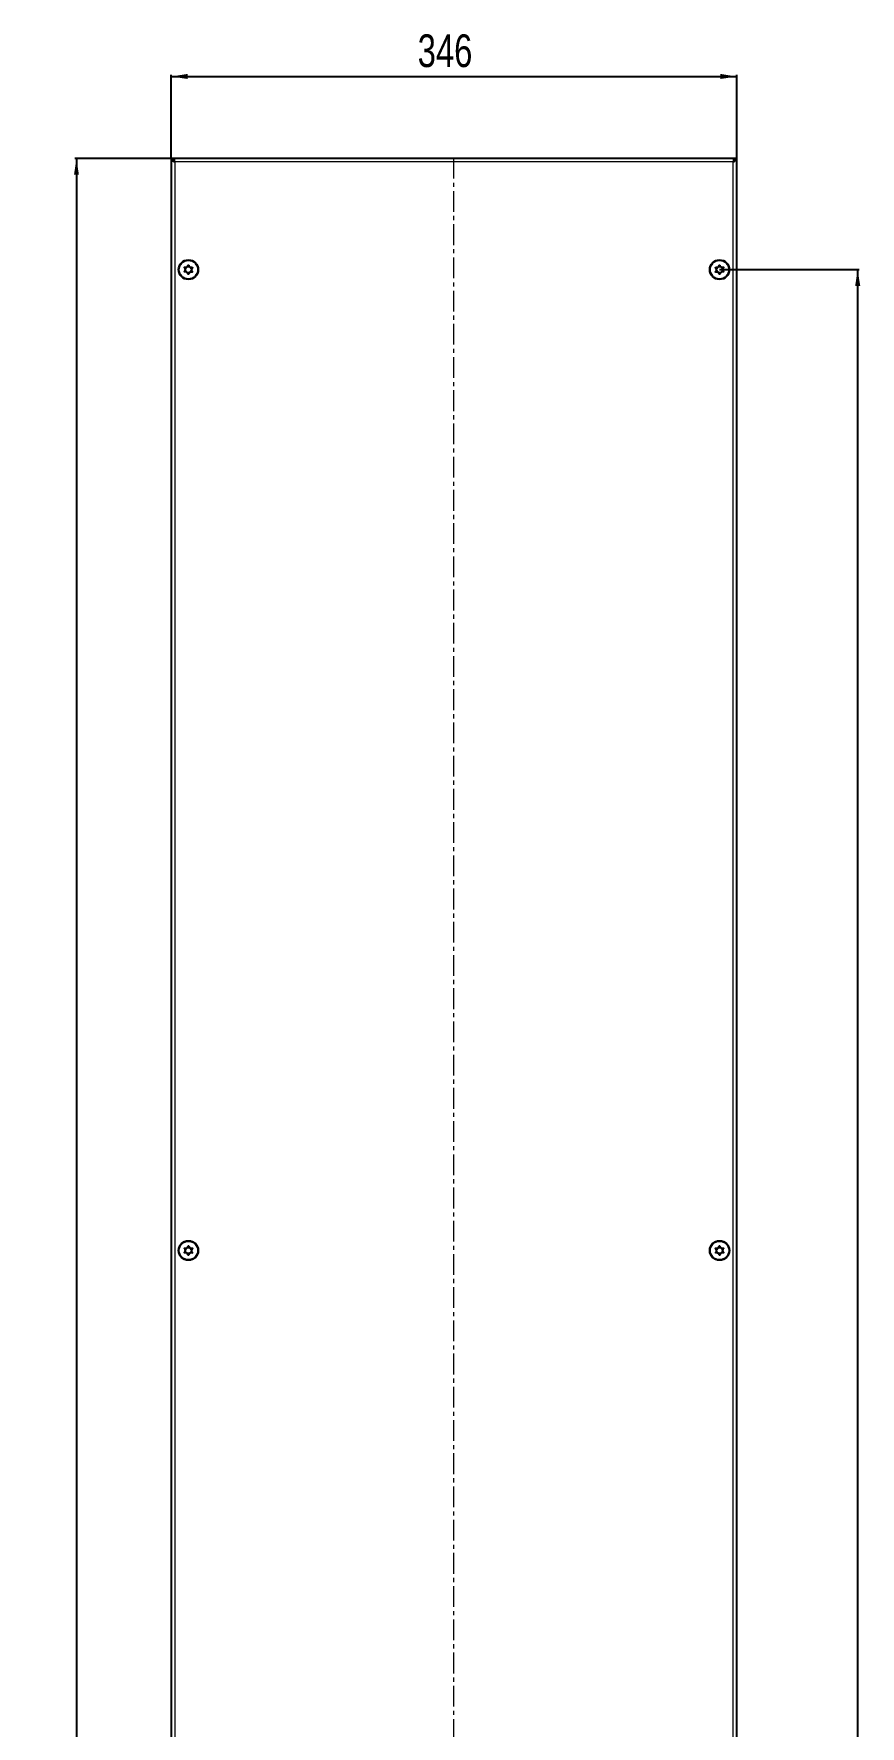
# Model space of a CAD drawing. Header units: millimetres. Extents: x 152 to 1315, y -851 to 1304.
# Drawn here: x 152 to 658, y 248 to 1283 of the extents above; entities that cross this region are included whole.
import ezdxf

# ---------------------------------------------------------------- set-up
doc = ezdxf.new("R2010")
doc.units = ezdxf.units.MM
doc.linetypes.add('CENTERX2', pattern=[20.32, 12.7, -2.54, 2.54, -2.54])
doc.layers.add('FORMAT', color=7, linetype='Continuous')
doc.styles.add('SLDTEXTSTYLE0', font='TXT', dxfattribs={"width": 0.75})
doc.dimstyles.new('SLDDIMSTYLE0', dxfattribs={"dimtxt": 20, "dimasz": 10, "dimexe": 0, "dimexo": 0.0625, "dimgap": 5, "dimtad": 2, "dimdec": 1, "dimrnd": 1e-09, "dimzin": 12, "dimdsep": 46, "dimtxsty": 'SLDTEXTSTYLE0', "dimsah": 1, "dimcen": 0.09, "dimadec": 0, "dimazin": 3, "dimtfac": 1, "dimtofl": 0, "dimtmove": 0, "dimatfit": 3, "dimfxl": 0, "dimfrac": 2, "dimtolj": 1, "dimtzin": 12, "dimarcsym": 0})

# ---------------------------------------------------------------- blocks, each defined once
blk = doc.blocks.new('_D')
at = {"layer": 'FORMAT'}
for p, q in [((236.4, 1206.7), (236.4, 1257.8)), ((236.4, 1256.8), (582.4, 1256.8)), ((582.4, 1206.7), (582.4, 1257.8))]:
    blk.add_line(p, q, dxfattribs=at)
for points in [[(236.4, 1256.8), (246.4, 1255.3), (246.4, 1258.4)], [(582.4, 1256.8), (572.4, 1258.4), (572.4, 1255.3)]]:
    blk.add_solid(points, dxfattribs=at)
at = {"layer": 'FORMAT', "insert": (387.2, 1282.6), "char_height": 20, "attachment_point": 1, "style": 'SLDTEXTSTYLE0'}
blk.add_mtext('346', dxfattribs=at)
blk = doc.blocks.new('_D_1')
at = {"layer": 'FORMAT'}
for p, q in [((238.1, 1206.7), (177.4, 1206.7)), ((178.4, 1206.7), (178.4, -754.3)), ((238.1, -754.3), (177.4, -754.3))]:
    blk.add_line(p, q, dxfattribs=at)
for points in [[(178.4, 1206.7), (176.9, 1196.7), (179.9, 1196.7)], [(178.4, -754.3), (179.9, -744.3), (176.9, -744.3)]]:
    blk.add_solid(points, dxfattribs=at)
at = {"layer": 'FORMAT', "insert": (152.6, 196.6), "char_height": 20, "attachment_point": 1, "rotation": 90, "style": 'SLDTEXTSTYLE0'}
blk.add_mtext('1961', dxfattribs=at)
blk = doc.blocks.new('_D_2')
at = {"layer": 'FORMAT'}
for p, q in [((571.9, 1138.7), (657.4, 1138.7)), ((656.4, 1138.7), (656.4, -686.3)), ((571.9, -686.3), (657.4, -686.3))]:
    blk.add_line(p, q, dxfattribs=at)
for points in [[(656.4, 1138.7), (654.9, 1128.7), (658, 1128.7)], [(656.4, -686.3), (658, -676.3), (654.9, -676.3)]]:
    blk.add_solid(points, dxfattribs=at)
at = {"layer": 'FORMAT', "insert": (630.6, 196.6), "char_height": 20, "attachment_point": 1, "rotation": 90, "style": 'SLDTEXTSTYLE0'}
blk.add_mtext('1825', dxfattribs=at)

msp = doc.modelspace()

# ---------------------------------------------------------------- linework, layer by layer
at = {"color": 7, "linetype": 'Continuous', "lineweight": 25}
for p, q in [((236.41, 1206.67), (236.41, -754.33)), ((236.41, 1206.67), (237.91, 1206.67)), ((580.71, 1206.67), (238.11, 1206.67)), ((238.11, 1205.55), (238.11, 1206.67)), ((580.71, 1206.67), (580.71, 1205.55)), ((582.41, 1206.67), (580.91, 1206.67)), ((582.41, -754.33), (582.41, 1206.67))]:
    msp.add_line(p, q, dxfattribs=at)
at = {"color": 8, "linetype": 'Continuous', "lineweight": 18}
for p, q in [((580.31, 1204.57), (238.51, 1204.57)), ((238.51, 1204.57), (238.51, -752.23)), ((580.31, -752.23), (580.31, 1204.57))]:
    msp.add_line(p, q, dxfattribs=at)
at = {"color": 7, "linetype": 'Continuous', "lineweight": 25}
for centre, radius in [((246.91, 1138.67), 6), ((246.91, 1138.67), 5.79), ((246.91, 1138.67), 1.85), ((571.91, 1138.67), 6), ((571.91, 1138.67), 5.78), ((571.91, 1138.67), 1.85), ((246.91, 538.67), 6), ((246.91, 538.67), 5.79), ((246.91, 538.67), 1.85), ((571.91, 538.67), 6), ((571.91, 538.67), 5.79), ((571.91, 538.67), 1.85)]:
    msp.add_circle(centre, radius, dxfattribs=at)
for points, knots in [([(236.41, 1206.67), (236.44, 1206.49), (236.51, 1206.13), (237.01, 1205.6), (237.71, 1205.08), (238.25, 1204.73), (238.51, 1204.57)], [0, 0, 0, 0, 0.2547568, 0.5096489, 0.7645419, 1, 1, 1, 1]), ([(237.91, 1206.67), (237.91, 1206.58), (237.92, 1206.42), (237.94, 1206.24), (237.97, 1206.06), (238.02, 1205.85), (238.08, 1205.64), (238.14, 1205.46), (238.2, 1205.29), (238.29, 1205.08), (238.38, 1204.87), (238.45, 1204.7), (238.5, 1204.6), (238.51, 1204.57)], [0, 0, 0, 0, 0.1294172, 0.2269345, 0.2595298, 0.388939, 0.5190222, 0.5584915, 0.6574007, 0.7564224, 0.8566876, 0.9587349, 1, 1, 1, 1]), ([(580.31, 1204.57), (580.59, 1204.75), (581.15, 1205.1), (581.86, 1205.64), (582.33, 1206.16), (582.38, 1206.5), (582.41, 1206.67)], [0, 0, 0, 0, 0.2547527, 0.5096447, 0.7645377, 1, 1, 1, 1]), ([(580.31, 1204.57), (580.35, 1204.66), (580.42, 1204.82), (580.5, 1205), (580.58, 1205.18), (580.66, 1205.39), (580.73, 1205.6), (580.79, 1205.78), (580.83, 1205.95), (580.87, 1206.16), (580.9, 1206.37), (580.91, 1206.54), (580.91, 1206.64), (580.91, 1206.67)], [0, 0, 0, 0, 0.1294172, 0.2269345, 0.2595298, 0.388939, 0.5190222, 0.5584915, 0.6574007, 0.7564224, 0.8566876, 0.9587349, 1, 1, 1, 1]), ([(249.36, 1140.02), (249.36, 1140.03), (249.34, 1140.05), (249.29, 1140.07), (249.14, 1140.1), (248.76, 1140.09), (248.22, 1140.08), (247.66, 1140.38), (247.38, 1140.82), (247.21, 1141.17), (247.09, 1141.38), (247.03, 1141.45), (246.99, 1141.47), (246.96, 1141.47), (246.93, 1141.46), (246.87, 1141.42), (246.72, 1141.2), (246.51, 1140.77), (246.06, 1140.23), (245.35, 1140.14), (244.88, 1140.19), (244.61, 1140.18), (244.54, 1140.15), (244.52, 1140.13), (244.51, 1140.1), (244.5, 1140.06), (244.51, 1140.02), (244.54, 1139.94), (244.64, 1139.74), (244.85, 1139.42), (245.06, 1138.95), (245.03, 1138.32), (244.73, 1137.87), (244.51, 1137.54), (244.45, 1137.41), (244.45, 1137.35), (244.46, 1137.32), (244.48, 1137.29), (244.54, 1137.27), (244.68, 1137.24), (245.07, 1137.25), (245.61, 1137.26), (246.16, 1136.96), (246.44, 1136.52), (246.61, 1136.17), (246.73, 1135.96), (246.79, 1135.89), (246.83, 1135.87), (246.86, 1135.87), (246.89, 1135.88), (246.95, 1135.92), (247.11, 1136.14), (247.31, 1136.57), (247.77, 1137.11), (248.47, 1137.2), (248.95, 1137.15), (249.21, 1137.16), (249.28, 1137.19), (249.3, 1137.21), (249.32, 1137.24), (249.32, 1137.28), (249.31, 1137.32), (249.29, 1137.4), (249.18, 1137.59), (248.98, 1137.92), (248.76, 1138.39), (248.8, 1139.02), (249.1, 1139.47), (249.31, 1139.8), (249.37, 1139.93), (249.38, 1139.99), (249.37, 1140.01), (249.36, 1140.02)], [0, 0, 0, 0, 0.0020087, 0.00442, 0.0093647, 0.0255282, 0.0677053, 0.0957862, 0.1246456, 0.1503415, 0.1605194, 0.1633943, 0.1656965, 0.1672448, 0.1688741, 0.1707699, 0.1786058, 0.2119941, 0.2499945, 0.2879948, 0.3213831, 0.329219, 0.3311148, 0.3327441, 0.3342924, 0.3362166, 0.3385353, 0.3413178, 0.349662, 0.3753578, 0.4042173, 0.4322982, 0.4744753, 0.4906388, 0.4966691, 0.49844, 0.5, 0.5020087, 0.50442, 0.5093647, 0.5255282, 0.5677053, 0.5957862, 0.6246456, 0.6503415, 0.6605194, 0.6633943, 0.6656965, 0.6672448, 0.6688741, 0.6707699, 0.6786058, 0.7119941, 0.7499945, 0.7879948, 0.8213831, 0.829219, 0.8311148, 0.8327441, 0.8342924, 0.8362166, 0.8385353, 0.8413178, 0.849662, 0.8753578, 0.9042173, 0.9322982, 0.9744753, 0.9906388, 0.9966691, 0.99844, 1, 1, 1, 1]), ([(569.46, 1140.02), (569.45, 1140.01), (569.45, 1139.98), (569.46, 1139.92), (569.51, 1139.79), (569.73, 1139.47), (570.03, 1139.02), (570.06, 1138.39), (569.85, 1137.92), (569.64, 1137.59), (569.53, 1137.38), (569.5, 1137.28), (569.5, 1137.24), (569.52, 1137.21), (569.54, 1137.19), (569.61, 1137.16), (569.88, 1137.15), (570.35, 1137.2), (571.06, 1137.11), (571.51, 1136.57), (571.72, 1136.14), (571.87, 1135.92), (571.93, 1135.88), (571.96, 1135.87), (571.99, 1135.87), (572.02, 1135.89), (572.05, 1135.92), (572.11, 1135.98), (572.22, 1136.18), (572.38, 1136.52), (572.66, 1136.96), (573.22, 1137.26), (573.76, 1137.25), (574.15, 1137.24), (574.3, 1137.27), (574.35, 1137.3), (574.37, 1137.32), (574.38, 1137.36), (574.37, 1137.41), (574.31, 1137.55), (574.1, 1137.87), (573.8, 1138.32), (573.76, 1138.95), (573.98, 1139.42), (574.18, 1139.75), (574.3, 1139.96), (574.32, 1140.06), (574.32, 1140.1), (574.3, 1140.13), (574.28, 1140.15), (574.21, 1140.18), (573.95, 1140.19), (573.47, 1140.14), (572.77, 1140.23), (572.31, 1140.77), (572.11, 1141.2), (571.95, 1141.42), (571.89, 1141.46), (571.86, 1141.47), (571.83, 1141.47), (571.8, 1141.45), (571.77, 1141.42), (571.72, 1141.36), (571.61, 1141.16), (571.44, 1140.82), (571.16, 1140.38), (570.61, 1140.08), (570.07, 1140.09), (569.67, 1140.1), (569.53, 1140.07), (569.48, 1140.04), (569.46, 1140.03), (569.46, 1140.02)], [0, 0, 0, 0, 0.0020087, 0.00442, 0.0093647, 0.0255282, 0.0677053, 0.0957862, 0.1246456, 0.1503415, 0.1605194, 0.1633943, 0.1656965, 0.1672448, 0.1688741, 0.1707699, 0.1786058, 0.2119941, 0.2499945, 0.2879948, 0.3213831, 0.329219, 0.3311148, 0.3327441, 0.3342924, 0.3362166, 0.3385353, 0.3413178, 0.349662, 0.3753578, 0.4042173, 0.4322982, 0.4744753, 0.4906388, 0.4966691, 0.49844, 0.5, 0.5020087, 0.50442, 0.5093647, 0.5255282, 0.5677053, 0.5957862, 0.6246456, 0.6503415, 0.6605194, 0.6633943, 0.6656965, 0.6672448, 0.6688741, 0.6707699, 0.6786058, 0.7119941, 0.7499945, 0.7879948, 0.8213831, 0.829219, 0.8311148, 0.8327441, 0.8342924, 0.8362166, 0.8385353, 0.8413178, 0.849662, 0.8753578, 0.9042173, 0.9322982, 0.9744753, 0.9906388, 0.9966691, 0.99844, 1, 1, 1, 1]), ([(249.36, 540.02), (249.36, 540.03), (249.34, 540.05), (249.29, 540.07), (249.14, 540.1), (248.76, 540.09), (248.22, 540.08), (247.66, 540.38), (247.38, 540.82), (247.21, 541.17), (247.09, 541.38), (247.03, 541.45), (246.99, 541.47), (246.96, 541.47), (246.93, 541.46), (246.87, 541.42), (246.72, 541.2), (246.51, 540.77), (246.06, 540.23), (245.35, 540.14), (244.88, 540.19), (244.61, 540.18), (244.54, 540.15), (244.52, 540.13), (244.51, 540.1), (244.5, 540.06), (244.51, 540.02), (244.54, 539.94), (244.64, 539.74), (244.85, 539.42), (245.06, 538.95), (245.03, 538.32), (244.73, 537.87), (244.51, 537.54), (244.45, 537.41), (244.45, 537.35), (244.46, 537.32), (244.48, 537.29), (244.54, 537.27), (244.68, 537.24), (245.07, 537.25), (245.61, 537.26), (246.16, 536.96), (246.44, 536.52), (246.61, 536.17), (246.73, 535.96), (246.79, 535.89), (246.83, 535.87), (246.86, 535.87), (246.89, 535.88), (246.95, 535.92), (247.11, 536.14), (247.31, 536.57), (247.77, 537.11), (248.47, 537.2), (248.95, 537.15), (249.21, 537.16), (249.28, 537.19), (249.3, 537.21), (249.32, 537.24), (249.32, 537.28), (249.31, 537.32), (249.29, 537.4), (249.18, 537.59), (248.98, 537.92), (248.76, 538.39), (248.8, 539.02), (249.1, 539.47), (249.31, 539.8), (249.37, 539.93), (249.38, 539.99), (249.37, 540.01), (249.36, 540.02)], [0, 0, 0, 0, 0.0020087, 0.00442, 0.0093647, 0.0255282, 0.0677053, 0.0957862, 0.1246456, 0.1503415, 0.1605194, 0.1633943, 0.1656965, 0.1672448, 0.1688741, 0.1707699, 0.1786058, 0.2119941, 0.2499945, 0.2879948, 0.3213831, 0.329219, 0.3311148, 0.3327441, 0.3342924, 0.3362166, 0.3385353, 0.3413178, 0.349662, 0.3753578, 0.4042173, 0.4322982, 0.4744753, 0.4906388, 0.4966691, 0.49844, 0.5, 0.5020087, 0.50442, 0.5093647, 0.5255282, 0.5677053, 0.5957862, 0.6246456, 0.6503415, 0.6605194, 0.6633943, 0.6656965, 0.6672448, 0.6688741, 0.6707699, 0.6786058, 0.7119941, 0.7499945, 0.7879948, 0.8213831, 0.829219, 0.8311148, 0.8327441, 0.8342924, 0.8362166, 0.8385353, 0.8413178, 0.849662, 0.8753578, 0.9042173, 0.9322982, 0.9744753, 0.9906388, 0.9966691, 0.99844, 1, 1, 1, 1]), ([(569.46, 540.02), (569.45, 540.01), (569.45, 539.98), (569.46, 539.92), (569.51, 539.79), (569.73, 539.47), (570.03, 539.02), (570.06, 538.39), (569.85, 537.92), (569.64, 537.59), (569.53, 537.38), (569.5, 537.28), (569.5, 537.24), (569.52, 537.21), (569.54, 537.19), (569.61, 537.16), (569.88, 537.15), (570.35, 537.2), (571.06, 537.11), (571.51, 536.57), (571.72, 536.14), (571.87, 535.92), (571.93, 535.88), (571.96, 535.87), (571.99, 535.87), (572.02, 535.89), (572.05, 535.92), (572.11, 535.98), (572.22, 536.18), (572.38, 536.52), (572.66, 536.96), (573.22, 537.26), (573.76, 537.25), (574.15, 537.24), (574.3, 537.27), (574.35, 537.3), (574.37, 537.32), (574.38, 537.36), (574.37, 537.41), (574.31, 537.55), (574.1, 537.87), (573.8, 538.32), (573.76, 538.95), (573.98, 539.42), (574.18, 539.75), (574.3, 539.96), (574.32, 540.06), (574.32, 540.1), (574.3, 540.13), (574.28, 540.15), (574.21, 540.18), (573.95, 540.19), (573.47, 540.14), (572.77, 540.23), (572.31, 540.77), (572.11, 541.2), (571.95, 541.42), (571.89, 541.46), (571.86, 541.47), (571.83, 541.47), (571.8, 541.45), (571.77, 541.42), (571.72, 541.36), (571.61, 541.16), (571.44, 540.82), (571.16, 540.38), (570.61, 540.08), (570.07, 540.09), (569.67, 540.1), (569.53, 540.07), (569.48, 540.04), (569.46, 540.03), (569.46, 540.02)], [0, 0, 0, 0, 0.0020087, 0.00442, 0.0093647, 0.0255282, 0.0677053, 0.0957862, 0.1246456, 0.1503415, 0.1605194, 0.1633943, 0.1656965, 0.1672448, 0.1688741, 0.1707699, 0.1786058, 0.2119941, 0.2499945, 0.2879948, 0.3213831, 0.329219, 0.3311148, 0.3327441, 0.3342924, 0.3362166, 0.3385353, 0.3413178, 0.349662, 0.3753578, 0.4042173, 0.4322982, 0.4744753, 0.4906388, 0.4966691, 0.49844, 0.5, 0.5020087, 0.50442, 0.5093647, 0.5255282, 0.5677053, 0.5957862, 0.6246456, 0.6503415, 0.6605194, 0.6633943, 0.6656965, 0.6672448, 0.6688741, 0.6707699, 0.6786058, 0.7119941, 0.7499945, 0.7879948, 0.8213831, 0.829219, 0.8311148, 0.8327441, 0.8342924, 0.8362166, 0.8385353, 0.8413178, 0.849662, 0.8753578, 0.9042173, 0.9322982, 0.9744753, 0.9906388, 0.9966691, 0.99844, 1, 1, 1, 1])]:
    msp.add_open_spline(points, degree=3, knots=knots, dxfattribs=at)
for points in [[(238.51, 1204.57), (238.48, 1204.84), (238.41, 1205.4), (238.31, 1206.09), (238.21, 1206.57), (238.14, 1206.64), (238.11, 1206.67)], [(580.71, 1206.67), (580.68, 1206.64), (580.61, 1206.57), (580.51, 1206.09), (580.41, 1205.4), (580.34, 1204.84), (580.31, 1204.57)]]:
    msp.add_open_spline(points, degree=3, dxfattribs=at)
at = {"layer": 'FORMAT', "linetype": 'CENTERX2', "lineweight": 18}
msp.add_line((409.41, -756.33), (409.41, 1208.67), dxfattribs=at)

# ---------------------------------------------------------------- dimensions: what is measured, and where the dimension line sits
at = {"layer": 'FORMAT'}
dim = msp.add_linear_dim(base=(582.41, 1256.84), p1=(236.41, 1206.67), p2=(582.41, 1206.67), dimstyle='SLDDIMSTYLE0', dxfattribs=at)
dim.commit()
dim.dimension.update_dxf_attribs({"geometry": '_D', "text_midpoint": (409.41, 1256.84), "dimtype": 160})
for base, p1, p2, picture, middle in [((178.41, -754.33), (238.11, 1206.67), (238.11, -754.33), '_D_1', (178.41, 226.17)), ((656.42, -686.33), (571.91, 1138.67), (571.91, -686.33), '_D_2', (656.42, 226.17))]:
    dim = msp.add_linear_dim(base=base, p1=p1, p2=p2, angle=90, dimstyle='SLDDIMSTYLE0', dxfattribs=at)
    dim.commit()
    dim.dimension.update_dxf_attribs({"geometry": picture, "text_midpoint": middle, "dimtype": 160})

doc.saveas('drawing.dxf')
